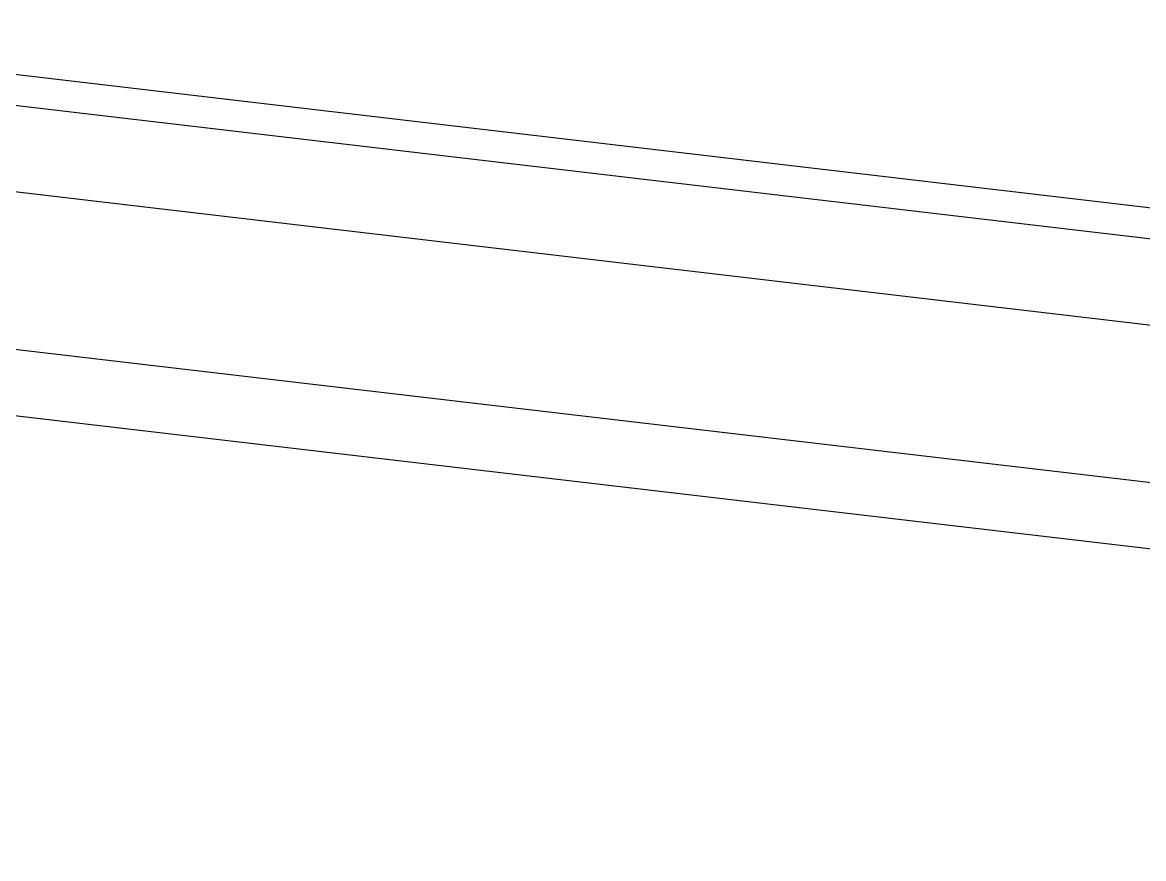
# Model space of a CAD drawing. Header units: millimetres. Extents: x 1338 to 1739, y -253 to 25.
# Drawn here: x 1421.95 to 1438.64, y -227.95 to -215.5 of the extents above; entities that cross this region are included whole.
import ezdxf

# ---------------------------------------------------------------- set-up
doc = ezdxf.new("R2010")
doc.units = ezdxf.units.MM

# ---------------------------------------------------------------- blocks, each defined once
blk = doc.blocks.new('*u41')
at = {"color": 7, "linetype": 'Continuous'}
for p, q in [((-19.903, 20.724), (-86.336, 28.522)), ((-86.693, 28.107), (-20.207, 20.303)), ((-86.98, 26.857), (-20.495, 19.054)), ((-20.495, 16.703), (-87.105, 24.521)), ((-20.266, 15.688), (-86.876, 23.506))]:
    blk.add_line(p, q, dxfattribs=at)

msp = doc.modelspace()

# ---------------------------------------------------------------- block references
msp.add_blockref('*u41', (1498.256, -243.64))

doc.saveas('drawing.dxf')
